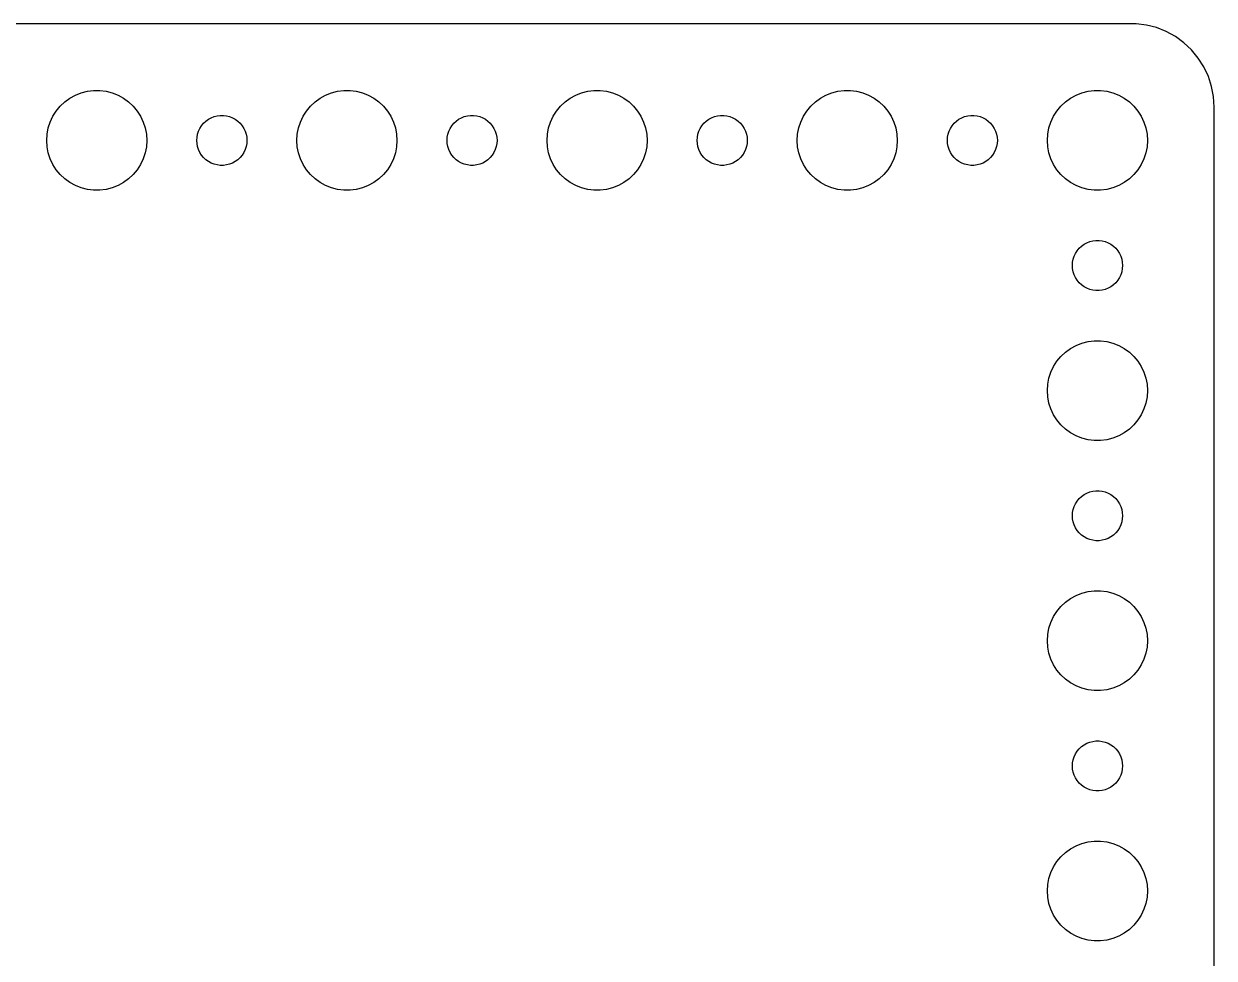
# Model space of a CAD drawing. Header units: metres. Extents: x -134 to 134, y 518 to 1078.
# Drawn here: x 63.1 to 134.5, y 1022 to 1078 of the extents above; entities that cross this region are included whole.
import ezdxf

# ---------------------------------------------------------------- set-up
doc = ezdxf.new("R2010")
doc.units = ezdxf.units.M

msp = doc.modelspace()

# ---------------------------------------------------------------- linework, layer by layer
for p, q in [((129.814, 1077.99), (-129.814, 1077.99)), ((130.437, 1077.91), (129.814, 1077.99)), ((131.045, 1077.76), (130.437, 1077.91)), ((131.629, 1077.52), (131.045, 1077.76)), ((132.179, 1077.22), (131.629, 1077.52)), ((132.687, 1076.85), (132.179, 1077.22)), ((133.145, 1076.42), (132.687, 1076.85)), ((133.545, 1075.94), (133.145, 1076.42)), ((133.882, 1075.41), (133.545, 1075.94)), ((134.149, 1074.84), (133.882, 1075.41)), ((134.343, 1074.24), (134.149, 1074.84)), ((134.461, 1073.63), (134.343, 1074.24)), ((65.5877, 1073.31), (65.8925, 1073.53)), ((65.8925, 1073.53), (66.2227, 1073.71)), ((66.2227, 1073.71), (66.573, 1073.85)), ((66.573, 1073.85), (66.9379, 1073.95)), ((66.9379, 1073.95), (67.3116, 1073.99)), ((67.3116, 1073.99), (67.6884, 1073.99)), ((67.6884, 1073.99), (68.0621, 1073.95)), ((68.0621, 1073.95), (68.427, 1073.85)), ((68.427, 1073.85), (68.7773, 1073.71)), ((68.7773, 1073.71), (69.1075, 1073.53)), ((69.1075, 1073.53), (69.4123, 1073.31)), ((80.5877, 1073.31), (80.8925, 1073.53)), ((80.8925, 1073.53), (81.2227, 1073.71)), ((81.2227, 1073.71), (81.573, 1073.85)), ((81.573, 1073.85), (81.9379, 1073.95)), ((81.9379, 1073.95), (82.3116, 1073.99)), ((82.3116, 1073.99), (82.6884, 1073.99)), ((82.6884, 1073.99), (83.0621, 1073.95)), ((83.0621, 1073.95), (83.427, 1073.85)), ((83.427, 1073.85), (83.7773, 1073.71)), ((83.7773, 1073.71), (84.1075, 1073.53)), ((84.1075, 1073.53), (84.4123, 1073.31)), ((95.5877, 1073.31), (95.8925, 1073.53)), ((95.8925, 1073.53), (96.2227, 1073.71)), ((96.2227, 1073.71), (96.573, 1073.85)), ((96.573, 1073.85), (96.9379, 1073.95)), ((96.9379, 1073.95), (97.3116, 1073.99)), ((97.3116, 1073.99), (97.6884, 1073.99)), ((97.6884, 1073.99), (98.0621, 1073.95)), ((98.0621, 1073.95), (98.427, 1073.85)), ((98.427, 1073.85), (98.7773, 1073.71)), ((98.7773, 1073.71), (99.1075, 1073.53)), ((99.1075, 1073.53), (99.4123, 1073.31)), ((110.588, 1073.31), (110.893, 1073.53)), ((110.893, 1073.53), (111.223, 1073.71)), ((111.223, 1073.71), (111.573, 1073.85)), ((111.573, 1073.85), (111.938, 1073.95)), ((111.938, 1073.95), (112.312, 1073.99)), ((112.312, 1073.99), (112.688, 1073.99)), ((112.688, 1073.99), (113.062, 1073.95)), ((113.062, 1073.95), (113.427, 1073.85)), ((113.427, 1073.85), (113.777, 1073.71)), ((113.777, 1073.71), (114.107, 1073.53)), ((114.107, 1073.53), (114.412, 1073.31)), ((125.588, 1073.31), (125.893, 1073.53)), ((125.893, 1073.53), (126.223, 1073.71)), ((126.223, 1073.71), (126.573, 1073.85)), ((126.573, 1073.85), (126.938, 1073.95)), ((126.938, 1073.95), (127.312, 1073.99)), ((127.312, 1073.99), (127.688, 1073.99)), ((127.688, 1073.99), (128.062, 1073.95)), ((128.062, 1073.95), (128.427, 1073.85)), ((128.427, 1073.85), (128.777, 1073.71)), ((128.777, 1073.71), (129.107, 1073.53)), ((129.107, 1073.53), (129.412, 1073.31)), ((134.5, 1073), (134.461, 1073.63)), ((65.073, 1072.76), (65.3131, 1073.05)), ((65.3131, 1073.05), (65.5877, 1073.31)), ((69.4123, 1073.31), (69.6869, 1073.05)), ((69.6869, 1073.05), (69.927, 1072.76)), ((80.073, 1072.76), (80.3131, 1073.05)), ((80.3131, 1073.05), (80.5877, 1073.31)), ((84.4123, 1073.31), (84.6869, 1073.05)), ((84.6869, 1073.05), (84.927, 1072.76)), ((95.073, 1072.76), (95.3131, 1073.05)), ((95.3131, 1073.05), (95.5877, 1073.31)), ((99.4123, 1073.31), (99.6869, 1073.05)), ((99.6869, 1073.05), (99.927, 1072.76)), ((110.073, 1072.76), (110.313, 1073.05)), ((110.313, 1073.05), (110.588, 1073.31)), ((114.412, 1073.31), (114.687, 1073.05)), ((114.687, 1073.05), (114.927, 1072.76)), ((125.073, 1072.76), (125.313, 1073.05)), ((125.313, 1073.05), (125.588, 1073.31)), ((129.412, 1073.31), (129.687, 1073.05)), ((129.687, 1073.05), (129.927, 1072.76)), ((134.5, 979), (134.5, 1073)), ((64.5943, 1071.75), (64.7107, 1072.1)), ((64.7107, 1072.1), (64.8711, 1072.45)), ((64.8711, 1072.45), (65.073, 1072.76)), ((69.927, 1072.76), (70.1289, 1072.45)), ((70.1289, 1072.45), (70.2893, 1072.1)), ((70.2893, 1072.1), (70.4057, 1071.75)), ((73.9065, 1072.03), (74.0439, 1072.16)), ((74.0439, 1072.16), (74.1963, 1072.27)), ((74.1963, 1072.27), (74.3613, 1072.36)), ((74.3613, 1072.36), (74.5365, 1072.43)), ((74.5365, 1072.43), (74.7189, 1072.47)), ((74.7189, 1072.47), (74.9058, 1072.5)), ((74.9058, 1072.5), (75.0942, 1072.5)), ((75.0942, 1072.5), (75.2811, 1072.47)), ((75.2811, 1072.47), (75.4635, 1072.43)), ((75.4635, 1072.43), (75.6387, 1072.36)), ((75.6387, 1072.36), (75.8037, 1072.27)), ((75.8037, 1072.27), (75.9561, 1072.16)), ((75.9561, 1072.16), (76.0934, 1072.03)), ((79.5943, 1071.75), (79.7107, 1072.1)), ((79.7107, 1072.1), (79.8711, 1072.45)), ((79.8711, 1072.45), (80.073, 1072.76)), ((84.927, 1072.76), (85.1289, 1072.45)), ((85.1289, 1072.45), (85.2893, 1072.1)), ((85.2893, 1072.1), (85.4057, 1071.75)), ((88.9065, 1072.03), (89.0439, 1072.16)), ((89.0439, 1072.16), (89.1963, 1072.27)), ((89.1963, 1072.27), (89.3613, 1072.36)), ((89.3613, 1072.36), (89.5365, 1072.43)), ((89.5365, 1072.43), (89.7189, 1072.47)), ((89.7189, 1072.47), (89.9058, 1072.5)), ((89.9058, 1072.5), (90.0942, 1072.5)), ((90.0942, 1072.5), (90.2811, 1072.47)), ((90.2811, 1072.47), (90.4635, 1072.43)), ((90.4635, 1072.43), (90.6387, 1072.36)), ((90.6387, 1072.36), (90.8037, 1072.27)), ((90.8037, 1072.27), (90.9561, 1072.16)), ((90.9561, 1072.16), (91.0934, 1072.03)), ((94.5943, 1071.75), (94.7107, 1072.1)), ((94.7107, 1072.1), (94.8711, 1072.45)), ((94.8711, 1072.45), (95.073, 1072.76)), ((99.927, 1072.76), (100.129, 1072.45)), ((100.129, 1072.45), (100.289, 1072.1)), ((100.289, 1072.1), (100.406, 1071.75)), ((103.907, 1072.03), (104.044, 1072.16)), ((104.044, 1072.16), (104.196, 1072.27)), ((104.196, 1072.27), (104.361, 1072.36)), ((104.361, 1072.36), (104.536, 1072.43)), ((104.536, 1072.43), (104.719, 1072.47)), ((104.719, 1072.47), (104.906, 1072.5)), ((104.906, 1072.5), (105.094, 1072.5)), ((105.094, 1072.5), (105.281, 1072.47)), ((105.281, 1072.47), (105.464, 1072.43)), ((105.464, 1072.43), (105.639, 1072.36)), ((105.639, 1072.36), (105.804, 1072.27)), ((105.804, 1072.27), (105.956, 1072.16)), ((105.956, 1072.16), (106.093, 1072.03)), ((109.594, 1071.75), (109.711, 1072.1)), ((109.711, 1072.1), (109.871, 1072.45)), ((109.871, 1072.45), (110.073, 1072.76)), ((114.927, 1072.76), (115.129, 1072.45)), ((115.129, 1072.45), (115.289, 1072.1)), ((115.289, 1072.1), (115.406, 1071.75)), ((118.907, 1072.03), (119.044, 1072.16)), ((119.044, 1072.16), (119.196, 1072.27)), ((119.196, 1072.27), (119.361, 1072.36)), ((119.361, 1072.36), (119.536, 1072.43)), ((119.536, 1072.43), (119.719, 1072.47)), ((119.719, 1072.47), (119.906, 1072.5)), ((119.906, 1072.5), (120.094, 1072.5)), ((120.094, 1072.5), (120.281, 1072.47)), ((120.281, 1072.47), (120.464, 1072.43)), ((120.464, 1072.43), (120.639, 1072.36)), ((120.639, 1072.36), (120.804, 1072.27)), ((120.804, 1072.27), (120.956, 1072.16)), ((120.956, 1072.16), (121.093, 1072.03)), ((124.594, 1071.75), (124.711, 1072.1)), ((124.711, 1072.1), (124.871, 1072.45)), ((124.871, 1072.45), (125.073, 1072.76)), ((129.927, 1072.76), (130.129, 1072.45)), ((130.129, 1072.45), (130.289, 1072.1)), ((130.289, 1072.1), (130.406, 1071.75)), ((64.5, 1071), (64.5237, 1071.38)), ((64.5237, 1071.38), (64.5943, 1071.75)), ((70.4057, 1071.75), (70.4763, 1071.38)), ((70.4763, 1071.38), (70.5, 1071)), ((73.5118, 1071.19), (73.5471, 1071.37)), ((73.5471, 1071.37), (73.6053, 1071.55)), ((73.6053, 1071.55), (73.6855, 1071.72)), ((73.6855, 1071.72), (73.7865, 1071.88)), ((73.7865, 1071.88), (73.9065, 1072.03)), ((76.0934, 1072.03), (76.2135, 1071.88)), ((76.2135, 1071.88), (76.3145, 1071.72)), ((76.3145, 1071.72), (76.3947, 1071.55)), ((76.3947, 1071.55), (76.4529, 1071.37)), ((76.4529, 1071.37), (76.4882, 1071.19)), ((79.5, 1071), (79.5237, 1071.38)), ((79.5237, 1071.38), (79.5943, 1071.75)), ((85.4057, 1071.75), (85.4763, 1071.38)), ((85.4763, 1071.38), (85.5, 1071)), ((88.5118, 1071.19), (88.5471, 1071.37)), ((88.5471, 1071.37), (88.6053, 1071.55)), ((88.6053, 1071.55), (88.6855, 1071.72)), ((88.6855, 1071.72), (88.7865, 1071.88)), ((88.7865, 1071.88), (88.9065, 1072.03)), ((91.0934, 1072.03), (91.2135, 1071.88)), ((91.2135, 1071.88), (91.3145, 1071.72)), ((91.3145, 1071.72), (91.3947, 1071.55)), ((91.3947, 1071.55), (91.4529, 1071.37)), ((91.4529, 1071.37), (91.4882, 1071.19)), ((94.5, 1071), (94.5237, 1071.38)), ((94.5237, 1071.38), (94.5943, 1071.75)), ((100.406, 1071.75), (100.476, 1071.38)), ((100.476, 1071.38), (100.5, 1071)), ((103.512, 1071.19), (103.547, 1071.37)), ((103.547, 1071.37), (103.605, 1071.55)), ((103.605, 1071.55), (103.686, 1071.72)), ((103.686, 1071.72), (103.786, 1071.88)), ((103.786, 1071.88), (103.907, 1072.03)), ((106.093, 1072.03), (106.214, 1071.88)), ((106.214, 1071.88), (106.314, 1071.72)), ((106.314, 1071.72), (106.395, 1071.55)), ((106.395, 1071.55), (106.453, 1071.37)), ((106.453, 1071.37), (106.488, 1071.19)), ((109.5, 1071), (109.524, 1071.38)), ((109.524, 1071.38), (109.594, 1071.75)), ((115.406, 1071.75), (115.476, 1071.38)), ((115.476, 1071.38), (115.5, 1071)), ((118.512, 1071.19), (118.547, 1071.37)), ((118.547, 1071.37), (118.605, 1071.55)), ((118.605, 1071.55), (118.686, 1071.72)), ((118.686, 1071.72), (118.786, 1071.88)), ((118.786, 1071.88), (118.907, 1072.03)), ((121.093, 1072.03), (121.214, 1071.88)), ((121.214, 1071.88), (121.314, 1071.72)), ((121.314, 1071.72), (121.395, 1071.55)), ((121.395, 1071.55), (121.453, 1071.37)), ((121.453, 1071.37), (121.488, 1071.19)), ((124.5, 1071), (124.524, 1071.38)), ((124.524, 1071.38), (124.594, 1071.75)), ((130.406, 1071.75), (130.476, 1071.38)), ((130.476, 1071.38), (130.5, 1071)), ((64.5237, 1070.62), (64.5, 1071)), ((70.5, 1071), (70.4763, 1070.62)), ((73.5, 1071), (73.5118, 1071.19)), ((73.5118, 1070.81), (73.5, 1071)), ((73.5471, 1070.63), (73.5118, 1070.81)), ((73.6053, 1070.45), (73.5471, 1070.63)), ((76.4529, 1070.63), (76.3947, 1070.45)), ((76.4882, 1070.81), (76.4529, 1070.63)), ((76.4882, 1071.19), (76.5, 1071)), ((76.5, 1071), (76.4882, 1070.81)), ((79.5237, 1070.62), (79.5, 1071)), ((85.5, 1071), (85.4763, 1070.62)), ((88.5, 1071), (88.5118, 1071.19)), ((88.5118, 1070.81), (88.5, 1071)), ((88.5471, 1070.63), (88.5118, 1070.81)), ((88.6053, 1070.45), (88.5471, 1070.63)), ((91.4529, 1070.63), (91.3947, 1070.45)), ((91.4882, 1070.81), (91.4529, 1070.63)), ((91.4882, 1071.19), (91.5, 1071)), ((91.5, 1071), (91.4882, 1070.81)), ((94.5237, 1070.62), (94.5, 1071)), ((100.5, 1071), (100.476, 1070.62)), ((103.5, 1071), (103.512, 1071.19)), ((103.512, 1070.81), (103.5, 1071)), ((103.547, 1070.63), (103.512, 1070.81)), ((103.605, 1070.45), (103.547, 1070.63)), ((106.453, 1070.63), (106.395, 1070.45)), ((106.488, 1070.81), (106.453, 1070.63)), ((106.488, 1071.19), (106.5, 1071)), ((106.5, 1071), (106.488, 1070.81)), ((109.524, 1070.62), (109.5, 1071)), ((115.5, 1071), (115.476, 1070.62)), ((118.5, 1071), (118.512, 1071.19)), ((118.512, 1070.81), (118.5, 1071)), ((118.547, 1070.63), (118.512, 1070.81)), ((118.605, 1070.45), (118.547, 1070.63)), ((121.453, 1070.63), (121.395, 1070.45)), ((121.488, 1070.81), (121.453, 1070.63)), ((121.488, 1071.19), (121.5, 1071)), ((121.5, 1071), (121.488, 1070.81)), ((124.524, 1070.62), (124.5, 1071)), ((130.5, 1071), (130.476, 1070.62)), ((64.5943, 1070.25), (64.5237, 1070.62)), ((64.7107, 1069.9), (64.5943, 1070.25)), ((70.4057, 1070.25), (70.2893, 1069.9)), ((70.4763, 1070.62), (70.4057, 1070.25)), ((73.6855, 1070.28), (73.6053, 1070.45)), ((73.7865, 1070.12), (73.6855, 1070.28)), ((73.9065, 1069.97), (73.7865, 1070.12)), ((74.0439, 1069.84), (73.9065, 1069.97)), ((76.0934, 1069.97), (75.9561, 1069.84)), ((76.2135, 1070.12), (76.0934, 1069.97)), ((76.3145, 1070.28), (76.2135, 1070.12)), ((76.3947, 1070.45), (76.3145, 1070.28)), ((79.5943, 1070.25), (79.5237, 1070.62)), ((79.7107, 1069.9), (79.5943, 1070.25)), ((85.4057, 1070.25), (85.2893, 1069.9)), ((85.4763, 1070.62), (85.4057, 1070.25)), ((88.6855, 1070.28), (88.6053, 1070.45)), ((88.7865, 1070.12), (88.6855, 1070.28)), ((88.9065, 1069.97), (88.7865, 1070.12)), ((89.0439, 1069.84), (88.9065, 1069.97)), ((91.0934, 1069.97), (90.9561, 1069.84)), ((91.2135, 1070.12), (91.0934, 1069.97)), ((91.3145, 1070.28), (91.2135, 1070.12)), ((91.3947, 1070.45), (91.3145, 1070.28)), ((94.5943, 1070.25), (94.5237, 1070.62)), ((94.7107, 1069.9), (94.5943, 1070.25)), ((100.406, 1070.25), (100.289, 1069.9)), ((100.476, 1070.62), (100.406, 1070.25)), ((103.686, 1070.28), (103.605, 1070.45)), ((103.786, 1070.12), (103.686, 1070.28)), ((103.907, 1069.97), (103.786, 1070.12)), ((104.044, 1069.84), (103.907, 1069.97)), ((106.093, 1069.97), (105.956, 1069.84)), ((106.214, 1070.12), (106.093, 1069.97)), ((106.314, 1070.28), (106.214, 1070.12)), ((106.395, 1070.45), (106.314, 1070.28)), ((109.594, 1070.25), (109.524, 1070.62)), ((109.711, 1069.9), (109.594, 1070.25)), ((115.406, 1070.25), (115.289, 1069.9)), ((115.476, 1070.62), (115.406, 1070.25)), ((118.686, 1070.28), (118.605, 1070.45)), ((118.786, 1070.12), (118.686, 1070.28)), ((118.907, 1069.97), (118.786, 1070.12)), ((119.044, 1069.84), (118.907, 1069.97)), ((121.093, 1069.97), (120.956, 1069.84)), ((121.214, 1070.12), (121.093, 1069.97)), ((121.314, 1070.28), (121.214, 1070.12)), ((121.395, 1070.45), (121.314, 1070.28)), ((124.594, 1070.25), (124.524, 1070.62)), ((124.711, 1069.9), (124.594, 1070.25)), ((130.406, 1070.25), (130.289, 1069.9)), ((130.476, 1070.62), (130.406, 1070.25)), ((64.8711, 1069.55), (64.7107, 1069.9)), ((65.073, 1069.24), (64.8711, 1069.55)), ((65.3131, 1068.95), (65.073, 1069.24)), ((69.927, 1069.24), (69.6869, 1068.95)), ((70.1289, 1069.55), (69.927, 1069.24)), ((70.2893, 1069.9), (70.1289, 1069.55)), ((74.1963, 1069.73), (74.0439, 1069.84)), ((74.3613, 1069.64), (74.1963, 1069.73)), ((74.5365, 1069.57), (74.3613, 1069.64)), ((74.7189, 1069.53), (74.5365, 1069.57)), ((74.9058, 1069.5), (74.7189, 1069.53)), ((75.0942, 1069.5), (74.9058, 1069.5)), ((75.2811, 1069.53), (75.0942, 1069.5)), ((75.4635, 1069.57), (75.2811, 1069.53)), ((75.6387, 1069.64), (75.4635, 1069.57)), ((75.8037, 1069.73), (75.6387, 1069.64)), ((75.9561, 1069.84), (75.8037, 1069.73)), ((79.8711, 1069.55), (79.7107, 1069.9)), ((80.073, 1069.24), (79.8711, 1069.55)), ((80.3131, 1068.95), (80.073, 1069.24)), ((84.927, 1069.24), (84.6869, 1068.95)), ((85.1289, 1069.55), (84.927, 1069.24)), ((85.2893, 1069.9), (85.1289, 1069.55)), ((89.1963, 1069.73), (89.0439, 1069.84)), ((89.3613, 1069.64), (89.1963, 1069.73)), ((89.5365, 1069.57), (89.3613, 1069.64)), ((89.7189, 1069.53), (89.5365, 1069.57)), ((89.9058, 1069.5), (89.7189, 1069.53)), ((90.0942, 1069.5), (89.9058, 1069.5)), ((90.2811, 1069.53), (90.0942, 1069.5)), ((90.4635, 1069.57), (90.2811, 1069.53)), ((90.6387, 1069.64), (90.4635, 1069.57)), ((90.8037, 1069.73), (90.6387, 1069.64)), ((90.9561, 1069.84), (90.8037, 1069.73)), ((94.8711, 1069.55), (94.7107, 1069.9)), ((95.073, 1069.24), (94.8711, 1069.55)), ((95.3131, 1068.95), (95.073, 1069.24)), ((99.927, 1069.24), (99.6869, 1068.95)), ((100.129, 1069.55), (99.927, 1069.24)), ((100.289, 1069.9), (100.129, 1069.55)), ((104.196, 1069.73), (104.044, 1069.84)), ((104.361, 1069.64), (104.196, 1069.73)), ((104.536, 1069.57), (104.361, 1069.64)), ((104.719, 1069.53), (104.536, 1069.57)), ((104.906, 1069.5), (104.719, 1069.53)), ((105.094, 1069.5), (104.906, 1069.5)), ((105.281, 1069.53), (105.094, 1069.5)), ((105.464, 1069.57), (105.281, 1069.53)), ((105.639, 1069.64), (105.464, 1069.57)), ((105.804, 1069.73), (105.639, 1069.64)), ((105.956, 1069.84), (105.804, 1069.73)), ((109.871, 1069.55), (109.711, 1069.9)), ((110.073, 1069.24), (109.871, 1069.55)), ((110.313, 1068.95), (110.073, 1069.24)), ((114.927, 1069.24), (114.687, 1068.95)), ((115.129, 1069.55), (114.927, 1069.24)), ((115.289, 1069.9), (115.129, 1069.55)), ((119.196, 1069.73), (119.044, 1069.84)), ((119.361, 1069.64), (119.196, 1069.73)), ((119.536, 1069.57), (119.361, 1069.64)), ((119.719, 1069.53), (119.536, 1069.57)), ((119.906, 1069.5), (119.719, 1069.53)), ((120.094, 1069.5), (119.906, 1069.5)), ((120.281, 1069.53), (120.094, 1069.5)), ((120.464, 1069.57), (120.281, 1069.53)), ((120.639, 1069.64), (120.464, 1069.57)), ((120.804, 1069.73), (120.639, 1069.64)), ((120.956, 1069.84), (120.804, 1069.73)), ((124.871, 1069.55), (124.711, 1069.9)), ((125.073, 1069.24), (124.871, 1069.55)), ((125.313, 1068.95), (125.073, 1069.24)), ((129.927, 1069.24), (129.687, 1068.95)), ((130.129, 1069.55), (129.927, 1069.24)), ((130.289, 1069.9), (130.129, 1069.55)), ((65.5877, 1068.69), (65.3131, 1068.95)), ((65.8925, 1068.47), (65.5877, 1068.69)), ((69.4123, 1068.69), (69.1075, 1068.47)), ((69.6869, 1068.95), (69.4123, 1068.69)), ((80.5877, 1068.69), (80.3131, 1068.95)), ((80.8925, 1068.47), (80.5877, 1068.69)), ((84.4123, 1068.69), (84.1075, 1068.47)), ((84.6869, 1068.95), (84.4123, 1068.69)), ((95.5877, 1068.69), (95.3131, 1068.95)), ((95.8925, 1068.47), (95.5877, 1068.69)), ((99.4123, 1068.69), (99.1075, 1068.47)), ((99.6869, 1068.95), (99.4123, 1068.69)), ((110.588, 1068.69), (110.313, 1068.95)), ((110.893, 1068.47), (110.588, 1068.69)), ((114.412, 1068.69), (114.107, 1068.47)), ((114.687, 1068.95), (114.412, 1068.69)), ((125.588, 1068.69), (125.313, 1068.95)), ((125.893, 1068.47), (125.588, 1068.69)), ((129.412, 1068.69), (129.107, 1068.47)), ((129.687, 1068.95), (129.412, 1068.69)), ((66.2227, 1068.29), (65.8925, 1068.47)), ((66.573, 1068.15), (66.2227, 1068.29)), ((66.9379, 1068.05), (66.573, 1068.15)), ((67.3116, 1068.01), (66.9379, 1068.05)), ((67.6884, 1068.01), (67.3116, 1068.01)), ((68.0621, 1068.05), (67.6884, 1068.01)), ((68.427, 1068.15), (68.0621, 1068.05)), ((68.7773, 1068.29), (68.427, 1068.15)), ((69.1075, 1068.47), (68.7773, 1068.29)), ((81.2227, 1068.29), (80.8925, 1068.47)), ((81.573, 1068.15), (81.2227, 1068.29)), ((81.9379, 1068.05), (81.573, 1068.15)), ((82.3116, 1068.01), (81.9379, 1068.05)), ((82.6884, 1068.01), (82.3116, 1068.01)), ((83.0621, 1068.05), (82.6884, 1068.01)), ((83.427, 1068.15), (83.0621, 1068.05)), ((83.7773, 1068.29), (83.427, 1068.15)), ((84.1075, 1068.47), (83.7773, 1068.29)), ((96.2227, 1068.29), (95.8925, 1068.47)), ((96.573, 1068.15), (96.2227, 1068.29)), ((96.9379, 1068.05), (96.573, 1068.15)), ((97.3116, 1068.01), (96.9379, 1068.05)), ((97.6884, 1068.01), (97.3116, 1068.01)), ((98.0621, 1068.05), (97.6884, 1068.01)), ((98.427, 1068.15), (98.0621, 1068.05)), ((98.7773, 1068.29), (98.427, 1068.15)), ((99.1075, 1068.47), (98.7773, 1068.29)), ((111.223, 1068.29), (110.893, 1068.47)), ((111.573, 1068.15), (111.223, 1068.29)), ((111.938, 1068.05), (111.573, 1068.15)), ((112.312, 1068.01), (111.938, 1068.05)), ((112.688, 1068.01), (112.312, 1068.01)), ((113.062, 1068.05), (112.688, 1068.01)), ((113.427, 1068.15), (113.062, 1068.05)), ((113.777, 1068.29), (113.427, 1068.15)), ((114.107, 1068.47), (113.777, 1068.29)), ((126.223, 1068.29), (125.893, 1068.47)), ((126.573, 1068.15), (126.223, 1068.29)), ((126.938, 1068.05), (126.573, 1068.15)), ((127.312, 1068.01), (126.938, 1068.05)), ((127.688, 1068.01), (127.312, 1068.01)), ((128.062, 1068.05), (127.688, 1068.01)), ((128.427, 1068.15), (128.062, 1068.05)), ((128.777, 1068.29), (128.427, 1068.15)), ((129.107, 1068.47), (128.777, 1068.29)), ((126.861, 1064.86), (127.036, 1064.93)), ((127.036, 1064.93), (127.219, 1064.97)), ((127.219, 1064.97), (127.406, 1065)), ((127.406, 1065), (127.594, 1065)), ((127.594, 1065), (127.781, 1064.97)), ((127.781, 1064.97), (127.964, 1064.93)), ((127.964, 1064.93), (128.139, 1064.86)), ((126.105, 1064.05), (126.186, 1064.22)), ((126.186, 1064.22), (126.286, 1064.38)), ((126.286, 1064.38), (126.407, 1064.53)), ((126.407, 1064.53), (126.544, 1064.66)), ((126.544, 1064.66), (126.696, 1064.77)), ((126.696, 1064.77), (126.861, 1064.86)), ((128.139, 1064.86), (128.304, 1064.77)), ((128.304, 1064.77), (128.456, 1064.66)), ((128.456, 1064.66), (128.593, 1064.53)), ((128.593, 1064.53), (128.714, 1064.38)), ((128.714, 1064.38), (128.814, 1064.22)), ((128.814, 1064.22), (128.895, 1064.05)), ((126, 1063.5), (126.012, 1063.69)), ((126.012, 1063.31), (126, 1063.5)), ((126.012, 1063.69), (126.047, 1063.87)), ((126.047, 1063.87), (126.105, 1064.05)), ((128.895, 1064.05), (128.953, 1063.87)), ((128.953, 1063.87), (128.988, 1063.69)), ((128.988, 1063.69), (129, 1063.5)), ((129, 1063.5), (128.988, 1063.31)), ((126.047, 1063.13), (126.012, 1063.31)), ((126.105, 1062.95), (126.047, 1063.13)), ((126.186, 1062.78), (126.105, 1062.95)), ((126.286, 1062.62), (126.186, 1062.78)), ((128.814, 1062.78), (128.714, 1062.62)), ((128.895, 1062.95), (128.814, 1062.78)), ((128.953, 1063.13), (128.895, 1062.95)), ((128.988, 1063.31), (128.953, 1063.13)), ((126.407, 1062.47), (126.286, 1062.62)), ((126.544, 1062.34), (126.407, 1062.47)), ((126.696, 1062.23), (126.544, 1062.34)), ((126.861, 1062.14), (126.696, 1062.23)), ((127.036, 1062.07), (126.861, 1062.14)), ((127.219, 1062.03), (127.036, 1062.07)), ((127.964, 1062.07), (127.781, 1062.03)), ((128.139, 1062.14), (127.964, 1062.07)), ((128.304, 1062.23), (128.139, 1062.14)), ((128.456, 1062.34), (128.304, 1062.23)), ((128.593, 1062.47), (128.456, 1062.34)), ((128.714, 1062.62), (128.593, 1062.47)), ((127.406, 1062), (127.219, 1062.03)), ((127.594, 1062), (127.406, 1062)), ((127.781, 1062.03), (127.594, 1062)), ((125.588, 1058.31), (125.893, 1058.53)), ((125.893, 1058.53), (126.223, 1058.71)), ((126.223, 1058.71), (126.573, 1058.85)), ((126.573, 1058.85), (126.938, 1058.95)), ((126.938, 1058.95), (127.312, 1058.99)), ((127.312, 1058.99), (127.688, 1058.99)), ((127.688, 1058.99), (128.062, 1058.95)), ((128.062, 1058.95), (128.427, 1058.85)), ((128.427, 1058.85), (128.777, 1058.71)), ((128.777, 1058.71), (129.107, 1058.53)), ((129.107, 1058.53), (129.412, 1058.31)), ((125.073, 1057.76), (125.313, 1058.05)), ((125.313, 1058.05), (125.588, 1058.31)), ((129.412, 1058.31), (129.687, 1058.05)), ((129.687, 1058.05), (129.927, 1057.76)), ((124.594, 1056.75), (124.711, 1057.1)), ((124.711, 1057.1), (124.871, 1057.45)), ((124.871, 1057.45), (125.073, 1057.76)), ((129.927, 1057.76), (130.129, 1057.45)), ((130.129, 1057.45), (130.289, 1057.1)), ((130.289, 1057.1), (130.406, 1056.75)), ((124.5, 1056), (124.524, 1056.38)), ((124.524, 1056.38), (124.594, 1056.75)), ((130.406, 1056.75), (130.476, 1056.38)), ((130.476, 1056.38), (130.5, 1056)), ((124.524, 1055.62), (124.5, 1056)), ((130.5, 1056), (130.476, 1055.62)), ((124.594, 1055.25), (124.524, 1055.62)), ((124.711, 1054.9), (124.594, 1055.25)), ((130.406, 1055.25), (130.289, 1054.9)), ((130.476, 1055.62), (130.406, 1055.25)), ((124.871, 1054.55), (124.711, 1054.9)), ((125.073, 1054.24), (124.871, 1054.55)), ((125.313, 1053.95), (125.073, 1054.24)), ((129.927, 1054.24), (129.687, 1053.95)), ((130.129, 1054.55), (129.927, 1054.24)), ((130.289, 1054.9), (130.129, 1054.55)), ((125.588, 1053.69), (125.313, 1053.95)), ((125.893, 1053.47), (125.588, 1053.69)), ((129.412, 1053.69), (129.107, 1053.47)), ((129.687, 1053.95), (129.412, 1053.69)), ((126.223, 1053.29), (125.893, 1053.47)), ((126.573, 1053.15), (126.223, 1053.29)), ((126.938, 1053.05), (126.573, 1053.15)), ((127.312, 1053.01), (126.938, 1053.05)), ((127.688, 1053.01), (127.312, 1053.01)), ((128.062, 1053.05), (127.688, 1053.01)), ((128.427, 1053.15), (128.062, 1053.05)), ((128.777, 1053.29), (128.427, 1053.15)), ((129.107, 1053.47), (128.777, 1053.29)), ((126.861, 1049.86), (127.036, 1049.93)), ((127.036, 1049.93), (127.219, 1049.97)), ((127.219, 1049.97), (127.406, 1050)), ((127.406, 1050), (127.594, 1050)), ((127.594, 1050), (127.781, 1049.97)), ((127.781, 1049.97), (127.964, 1049.93)), ((127.964, 1049.93), (128.139, 1049.86)), ((126.105, 1049.05), (126.186, 1049.22)), ((126.186, 1049.22), (126.286, 1049.38)), ((126.286, 1049.38), (126.407, 1049.53)), ((126.407, 1049.53), (126.544, 1049.66)), ((126.544, 1049.66), (126.696, 1049.77)), ((126.696, 1049.77), (126.861, 1049.86)), ((128.139, 1049.86), (128.304, 1049.77)), ((128.304, 1049.77), (128.456, 1049.66)), ((128.456, 1049.66), (128.593, 1049.53)), ((128.593, 1049.53), (128.714, 1049.38)), ((128.714, 1049.38), (128.814, 1049.22)), ((128.814, 1049.22), (128.895, 1049.05)), ((126, 1048.5), (126.012, 1048.69)), ((126.012, 1048.31), (126, 1048.5)), ((126.012, 1048.69), (126.047, 1048.87)), ((126.047, 1048.87), (126.105, 1049.05)), ((128.895, 1049.05), (128.953, 1048.87)), ((128.953, 1048.87), (128.988, 1048.69)), ((128.988, 1048.69), (129, 1048.5)), ((129, 1048.5), (128.988, 1048.31)), ((126.047, 1048.13), (126.012, 1048.31)), ((126.105, 1047.95), (126.047, 1048.13)), ((126.186, 1047.78), (126.105, 1047.95)), ((128.895, 1047.95), (128.814, 1047.78)), ((128.953, 1048.13), (128.895, 1047.95)), ((128.988, 1048.31), (128.953, 1048.13)), ((126.286, 1047.62), (126.186, 1047.78)), ((126.407, 1047.47), (126.286, 1047.62)), ((126.544, 1047.34), (126.407, 1047.47)), ((126.696, 1047.23), (126.544, 1047.34)), ((126.861, 1047.14), (126.696, 1047.23)), ((127.036, 1047.07), (126.861, 1047.14)), ((128.139, 1047.14), (127.964, 1047.07)), ((128.304, 1047.23), (128.139, 1047.14)), ((128.456, 1047.34), (128.304, 1047.23)), ((128.593, 1047.47), (128.456, 1047.34)), ((128.714, 1047.62), (128.593, 1047.47)), ((128.814, 1047.78), (128.714, 1047.62)), ((127.219, 1047.03), (127.036, 1047.07)), ((127.406, 1047), (127.219, 1047.03)), ((127.594, 1047), (127.406, 1047)), ((127.781, 1047.03), (127.594, 1047)), ((127.964, 1047.07), (127.781, 1047.03)), ((125.588, 1043.31), (125.893, 1043.53)), ((125.893, 1043.53), (126.223, 1043.71)), ((126.223, 1043.71), (126.573, 1043.85)), ((126.573, 1043.85), (126.938, 1043.95)), ((126.938, 1043.95), (127.312, 1043.99)), ((127.312, 1043.99), (127.688, 1043.99)), ((127.688, 1043.99), (128.062, 1043.95)), ((128.062, 1043.95), (128.427, 1043.85)), ((128.427, 1043.85), (128.777, 1043.71)), ((128.777, 1043.71), (129.107, 1043.53)), ((129.107, 1043.53), (129.412, 1043.31)), ((125.073, 1042.76), (125.313, 1043.05)), ((125.313, 1043.05), (125.588, 1043.31)), ((129.412, 1043.31), (129.687, 1043.05)), ((129.687, 1043.05), (129.927, 1042.76)), ((124.594, 1041.75), (124.711, 1042.1)), ((124.711, 1042.1), (124.871, 1042.45)), ((124.871, 1042.45), (125.073, 1042.76)), ((129.927, 1042.76), (130.129, 1042.45)), ((130.129, 1042.45), (130.289, 1042.1)), ((130.289, 1042.1), (130.406, 1041.75)), ((124.5, 1041), (124.524, 1041.38)), ((124.524, 1041.38), (124.594, 1041.75)), ((130.406, 1041.75), (130.476, 1041.38)), ((130.476, 1041.38), (130.5, 1041)), ((124.524, 1040.62), (124.5, 1041)), ((130.5, 1041), (130.476, 1040.62)), ((124.594, 1040.25), (124.524, 1040.62)), ((124.711, 1039.9), (124.594, 1040.25)), ((130.406, 1040.25), (130.289, 1039.9)), ((130.476, 1040.62), (130.406, 1040.25)), ((124.871, 1039.55), (124.711, 1039.9)), ((125.073, 1039.24), (124.871, 1039.55)), ((125.313, 1038.95), (125.073, 1039.24)), ((129.927, 1039.24), (129.687, 1038.95)), ((130.129, 1039.55), (129.927, 1039.24)), ((130.289, 1039.9), (130.129, 1039.55)), ((125.588, 1038.69), (125.313, 1038.95)), ((125.893, 1038.47), (125.588, 1038.69)), ((129.412, 1038.69), (129.107, 1038.47)), ((129.687, 1038.95), (129.412, 1038.69)), ((126.223, 1038.29), (125.893, 1038.47)), ((126.573, 1038.15), (126.223, 1038.29)), ((126.938, 1038.05), (126.573, 1038.15)), ((127.312, 1038.01), (126.938, 1038.05)), ((127.688, 1038.01), (127.312, 1038.01)), ((128.062, 1038.05), (127.688, 1038.01)), ((128.427, 1038.15), (128.062, 1038.05)), ((128.777, 1038.29), (128.427, 1038.15)), ((129.107, 1038.47), (128.777, 1038.29)), ((127.036, 1034.93), (127.219, 1034.97)), ((127.219, 1034.97), (127.406, 1035)), ((127.406, 1035), (127.594, 1035)), ((127.594, 1035), (127.781, 1034.97)), ((127.781, 1034.97), (127.964, 1034.93)), ((126.186, 1034.22), (126.286, 1034.38)), ((126.286, 1034.38), (126.407, 1034.53)), ((126.407, 1034.53), (126.544, 1034.66)), ((126.544, 1034.66), (126.696, 1034.77)), ((126.696, 1034.77), (126.861, 1034.86)), ((126.861, 1034.86), (127.036, 1034.93)), ((127.964, 1034.93), (128.139, 1034.86)), ((128.139, 1034.86), (128.304, 1034.77)), ((128.304, 1034.77), (128.456, 1034.66)), ((128.456, 1034.66), (128.593, 1034.53)), ((128.593, 1034.53), (128.714, 1034.38)), ((128.714, 1034.38), (128.814, 1034.22)), ((126, 1033.5), (126.012, 1033.69)), ((126.012, 1033.69), (126.047, 1033.87)), ((126.047, 1033.87), (126.105, 1034.05)), ((126.105, 1034.05), (126.186, 1034.22)), ((128.814, 1034.22), (128.895, 1034.05)), ((128.895, 1034.05), (128.953, 1033.87)), ((128.953, 1033.87), (128.988, 1033.69)), ((128.988, 1033.69), (129, 1033.5)), ((126.012, 1033.31), (126, 1033.5)), ((126.047, 1033.13), (126.012, 1033.31)), ((126.105, 1032.95), (126.047, 1033.13)), ((126.186, 1032.78), (126.105, 1032.95)), ((128.895, 1032.95), (128.814, 1032.78)), ((128.953, 1033.13), (128.895, 1032.95)), ((128.988, 1033.31), (128.953, 1033.13)), ((129, 1033.5), (128.988, 1033.31)), ((126.286, 1032.62), (126.186, 1032.78)), ((126.407, 1032.47), (126.286, 1032.62)), ((126.544, 1032.34), (126.407, 1032.47)), ((126.696, 1032.23), (126.544, 1032.34)), ((126.861, 1032.14), (126.696, 1032.23)), ((127.036, 1032.07), (126.861, 1032.14)), ((128.139, 1032.14), (127.964, 1032.07)), ((128.304, 1032.23), (128.139, 1032.14)), ((128.456, 1032.34), (128.304, 1032.23)), ((128.593, 1032.47), (128.456, 1032.34)), ((128.714, 1032.62), (128.593, 1032.47)), ((128.814, 1032.78), (128.714, 1032.62)), ((127.219, 1032.03), (127.036, 1032.07)), ((127.406, 1032), (127.219, 1032.03)), ((127.594, 1032), (127.406, 1032)), ((127.781, 1032.03), (127.594, 1032)), ((127.964, 1032.07), (127.781, 1032.03)), ((125.588, 1028.31), (125.893, 1028.53)), ((125.893, 1028.53), (126.223, 1028.71)), ((126.223, 1028.71), (126.573, 1028.85)), ((126.573, 1028.85), (126.938, 1028.95)), ((126.938, 1028.95), (127.312, 1028.99)), ((127.312, 1028.99), (127.688, 1028.99)), ((127.688, 1028.99), (128.062, 1028.95)), ((128.062, 1028.95), (128.427, 1028.85)), ((128.427, 1028.85), (128.777, 1028.71)), ((128.777, 1028.71), (129.107, 1028.53)), ((129.107, 1028.53), (129.412, 1028.31)), ((125.073, 1027.76), (125.313, 1028.05)), ((125.313, 1028.05), (125.588, 1028.31)), ((129.412, 1028.31), (129.687, 1028.05)), ((129.687, 1028.05), (129.927, 1027.76)), ((124.594, 1026.75), (124.711, 1027.1)), ((124.711, 1027.1), (124.871, 1027.45)), ((124.871, 1027.45), (125.073, 1027.76)), ((129.927, 1027.76), (130.129, 1027.45)), ((130.129, 1027.45), (130.289, 1027.1)), ((130.289, 1027.1), (130.406, 1026.75)), ((124.5, 1026), (124.524, 1026.38)), ((124.524, 1026.38), (124.594, 1026.75)), ((130.406, 1026.75), (130.476, 1026.38)), ((130.476, 1026.38), (130.5, 1026)), ((124.524, 1025.62), (124.5, 1026)), ((130.5, 1026), (130.476, 1025.62)), ((124.594, 1025.25), (124.524, 1025.62)), ((124.711, 1024.9), (124.594, 1025.25)), ((130.406, 1025.25), (130.289, 1024.9)), ((130.476, 1025.62), (130.406, 1025.25)), ((124.871, 1024.55), (124.711, 1024.9)), ((125.073, 1024.24), (124.871, 1024.55)), ((125.313, 1023.95), (125.073, 1024.24)), ((129.927, 1024.24), (129.687, 1023.95)), ((130.129, 1024.55), (129.927, 1024.24)), ((130.289, 1024.9), (130.129, 1024.55)), ((125.588, 1023.69), (125.313, 1023.95)), ((125.893, 1023.47), (125.588, 1023.69)), ((129.412, 1023.69), (129.107, 1023.47)), ((129.687, 1023.95), (129.412, 1023.69)), ((126.223, 1023.29), (125.893, 1023.47)), ((126.573, 1023.15), (126.223, 1023.29)), ((126.938, 1023.05), (126.573, 1023.15)), ((127.312, 1023.01), (126.938, 1023.05)), ((127.688, 1023.01), (127.312, 1023.01)), ((128.062, 1023.05), (127.688, 1023.01)), ((128.427, 1023.15), (128.062, 1023.05)), ((128.777, 1023.29), (128.427, 1023.15)), ((129.107, 1023.47), (128.777, 1023.29))]:
    msp.add_line(p, q)

doc.saveas('drawing.dxf')
